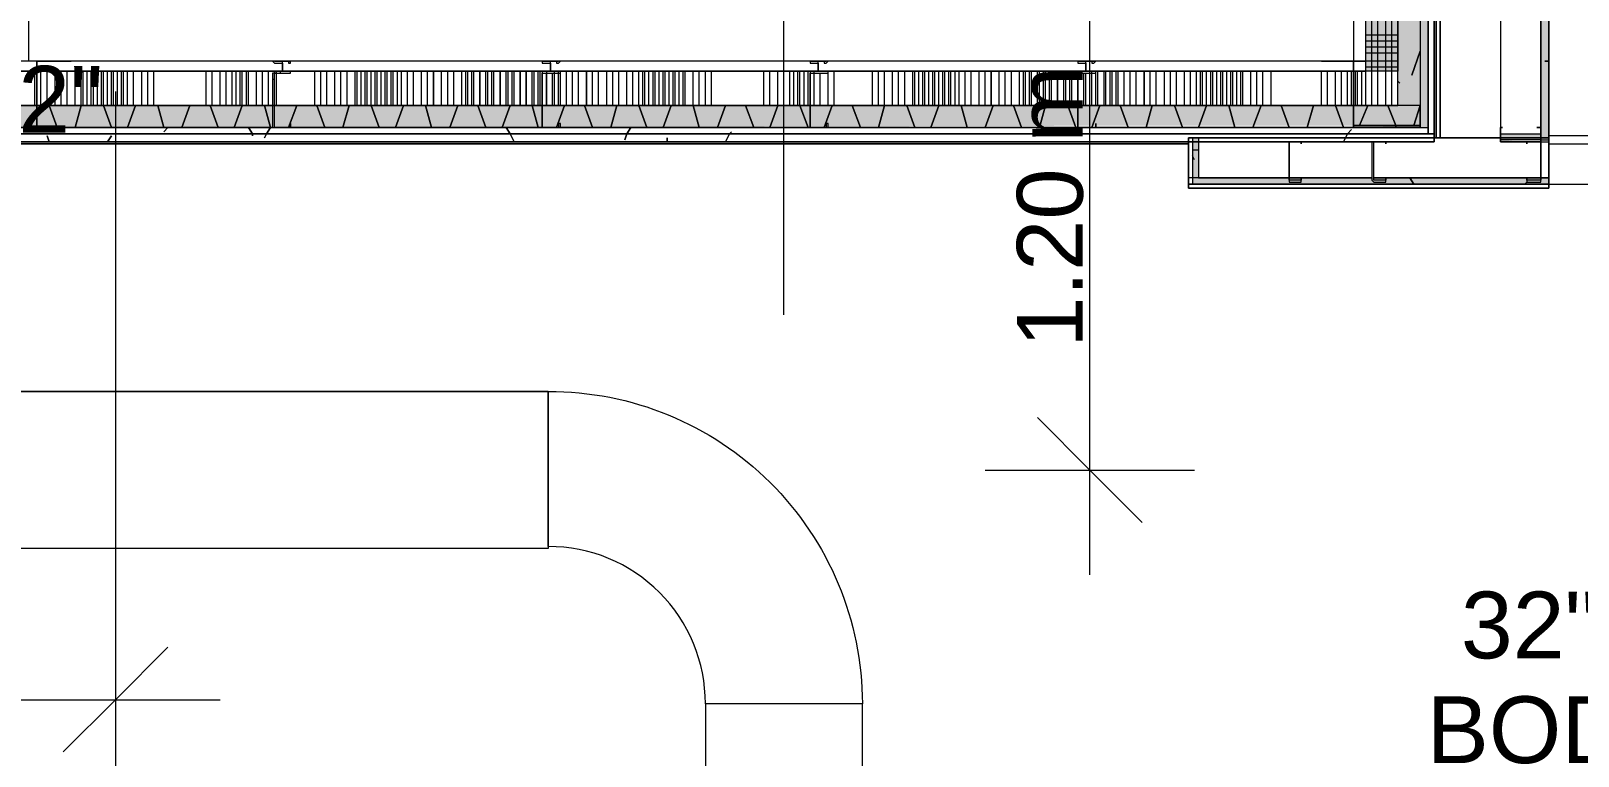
# Model space of a CAD drawing. Header units: metres. Extents: x -2 to 237, y -8 to 52.
# Drawn here: x 32.766 to 36.29, y 21.97 to 23.621 of the extents above; entities that cross this region are included whole.
import ezdxf

# ---------------------------------------------------------------- set-up
doc = ezdxf.new("R2010")
doc.units = ezdxf.units.M
doc.layers.add('HVAC - Ductos', color=5, linetype='Continuous', lineweight=0)
doc.layers.add('PDF2_Text', color=7, linetype='Continuous', lineweight=0)
doc.layers.add('PDF2_Geometry', color=7, linetype='Continuous', lineweight=0, true_color=0xaaaaaa)
doc.layers.add('PDF2_Solid Fills', color=7, linetype='Continuous', lineweight=0, true_color=0xffffff)
doc.styles.add('PDF Helvetica', font='')
doc.styles.get('PDF Helvetica').set_extended_font_data('Helvetica')

msp = doc.modelspace()

# ---------------------------------------------------------------- hatches: boundary and pattern name
at = {"layer": 'PDF2_Solid Fills', "lineweight": 0, "transparency": 33554559}
for points in [[(35.9302, 27.9503), (35.9348, 27.9503), (35.9302, 27.9457), (35.9302, 27.2715), (35.9348, 27.2715), (35.9302, 27.267), (35.9302, 26.6616), (35.9348, 26.6616), (35.9302, 26.657), (35.9302, 25.7397), (35.9348, 25.7397), (35.9302, 25.7352), (35.9302, 25.1298), (35.9348, 25.1298), (35.9302, 25.1252), (35.9302, 23.4008), (35.9486, 23.4008), (35.9486, 33.5547), (35.9302, 33.5547), (35.9302, 32.9081), (35.9348, 32.9081), (35.9302, 32.9035), (35.9302, 32.2935), (35.9348, 32.2935), (35.9302, 32.2889), (35.9302, 31.3625), (35.9348, 31.3625), (35.9302, 31.3579), (35.9302, 30.0738), (35.9348, 30.0738), (35.9302, 30.0692), (35.9302, 29.4638), (35.9348, 29.4638), (35.9302, 29.4592), (35.9302, 28.5603), (35.9348, 28.5603), (35.9302, 28.5557)], [(35.9302, 27.9503), (35.9348, 27.9503), (35.9302, 27.9457), (35.9302, 27.2715), (35.9348, 27.2715), (35.9302, 27.267), (35.9302, 26.6616), (35.9348, 26.6616), (35.9302, 26.657), (35.9302, 25.7397), (35.9348, 25.7397), (35.9302, 25.7352), (35.9302, 25.1298), (35.9348, 25.1298), (35.9302, 25.1252), (35.9302, 23.4008), (35.9486, 23.4008), (35.9486, 33.5547), (35.9302, 33.5547), (35.9302, 32.9081), (35.9348, 32.9081), (35.9302, 32.9035), (35.9302, 32.2935), (35.9348, 32.2935), (35.9302, 32.2889), (35.9302, 31.3625), (35.9348, 31.3625), (35.9302, 31.3579), (35.9302, 30.0738), (35.9348, 30.0738), (35.9302, 30.0692), (35.9302, 29.4638), (35.9348, 29.4638), (35.9302, 29.4592), (35.9302, 28.5603), (35.9348, 28.5603), (35.9302, 28.5557)], [(35.8798, 31.9909), (35.8798, 33.4859), (35.8065, 33.4859), (35.8065, 23.5292), (35.8798, 23.5292), (35.8798, 25.0197), (35.8523, 25.0243), (35.8798, 25.0243), (35.8798, 25.0701), (35.8523, 25.0747), (35.8798, 25.0747), (35.8798, 26.3681), (35.8523, 26.3727), (35.8798, 26.3727), (35.8798, 26.4139), (35.8523, 26.4185), (35.8798, 26.4185), (35.8798, 27.8449), (35.8523, 27.8495), (35.8798, 27.8495), (35.8798, 27.8953), (35.8523, 27.8999), (35.8798, 27.8999), (35.8798, 29.2345), (35.8523, 29.2391), (35.8798, 29.2391), (35.8798, 30.6929), (35.8523, 30.6975), (35.8798, 30.6975), (35.8798, 31.9863), (35.8523, 31.9909)], [(35.8798, 31.9909), (35.8798, 33.4859), (35.8065, 33.4859), (35.8065, 23.5292), (35.8798, 23.5292), (35.8798, 25.0197), (35.8523, 25.0243), (35.8798, 25.0243), (35.8798, 25.0701), (35.8523, 25.0747), (35.8798, 25.0747), (35.8798, 26.3681), (35.8523, 26.3727), (35.8798, 26.3727), (35.8798, 26.4139), (35.8523, 26.4185), (35.8798, 26.4185), (35.8798, 27.8449), (35.8523, 27.8495), (35.8798, 27.8495), (35.8798, 27.8953), (35.8523, 27.8999), (35.8798, 27.8999), (35.8798, 29.2345), (35.8523, 29.2391), (35.8798, 29.2391), (35.8798, 30.6929), (35.8523, 30.6975), (35.8798, 30.6975), (35.8798, 31.9863), (35.8523, 31.9909)], [(35.4258, 23.2861), (35.4258, 23.3778), (35.412, 23.3778), (35.412, 23.2723), (36.2238, 23.2723), (36.2238, 23.2861)]]:
    msp.add_hatch(color=256, dxfattribs=at).paths.add_polyline_path(points)
h = msp.add_hatch(color=256, dxfattribs=at)
h.paths.add_polyline_path([(35.8798, 29.2391), (35.889, 29.2391), (35.8798, 29.2345), (35.8798, 29.1887), (35.9302, 29.1887), (35.9302, 33.5364), (35.8798, 33.5364), (35.8798, 31.9909), (35.889, 31.9909), (35.8798, 31.9863), (35.8798, 30.6975), (35.889, 30.6975), (35.8798, 30.6929)])
h.paths.add_polyline_path([(35.889, 26.3727), (35.8798, 26.3681), (35.8798, 25.0747), (35.889, 25.0747), (35.8798, 25.0701), (35.8798, 25.0243), (35.889, 25.0243), (35.8798, 25.0197), (35.8798, 23.4512), (35.9302, 23.4512), (35.9302, 29.1841), (35.8798, 29.1841), (35.8798, 27.8999), (35.889, 27.8999), (35.8798, 27.8953), (35.8798, 27.8495), (35.889, 27.8495), (35.8798, 27.8449), (35.8798, 26.4185), (35.889, 26.4185), (35.8798, 26.4139), (35.8798, 26.3727)])
h = msp.add_hatch(color=256, dxfattribs=at)
h.paths.add_polyline_path([(35.8798, 29.2391), (35.889, 29.2391), (35.8798, 29.2345), (35.8798, 29.1887), (35.9302, 29.1887), (35.9302, 33.5364), (35.8798, 33.5364), (35.8798, 31.9909), (35.889, 31.9909), (35.8798, 31.9863), (35.8798, 30.6975), (35.889, 30.6975), (35.8798, 30.6929)])
h.paths.add_polyline_path([(35.889, 26.3727), (35.8798, 26.3681), (35.8798, 25.0747), (35.889, 25.0747), (35.8798, 25.0701), (35.8798, 25.0243), (35.889, 25.0243), (35.8798, 25.0197), (35.8798, 23.4512), (35.9302, 23.4512), (35.9302, 29.1841), (35.8798, 29.1841), (35.8798, 27.8999), (35.889, 27.8999), (35.8798, 27.8953), (35.8798, 27.8495), (35.889, 27.8495), (35.8798, 27.8449), (35.8798, 26.4185), (35.889, 26.4185), (35.8798, 26.4139), (35.8798, 26.3727)])
h = msp.add_hatch(color=256, dxfattribs=at)
h.paths.add_polyline_path([(36.2054, 23.7677), (36.2238, 23.7677), (36.2238, 24.8546), (36.1137, 24.8546), (36.1137, 24.8409), (36.2054, 24.8409)])
h.paths.add_polyline_path([(36.155, 23.3732), (36.2238, 23.3732), (36.2238, 23.7631), (36.2054, 23.7631), (36.2054, 23.387), (36.1137, 23.387), (36.1137, 23.3686)])
h = msp.add_hatch(color=256, dxfattribs=at)
h.paths.add_polyline_path([(36.2054, 23.7677), (36.2237, 23.7677), (36.2237, 24.8592), (36.2054, 24.8592)])
h.paths.add_polyline_path([(36.2054, 23.3778), (36.2237, 23.3778), (36.2237, 23.7631), (36.2054, 23.7631)])
h = msp.add_hatch(color=256, dxfattribs=at)
h.paths.add_polyline_path([(33.3161, 23.4008), (33.3161, 23.4512), (31.4036, 23.4512), (31.4036, 23.4008)])
h.paths.add_polyline_path([(35.9302, 23.4008), (35.9302, 23.4512), (33.3207, 23.4512), (33.3207, 23.4008), (35.3203, 23.4054), (35.7789, 23.4054)])
h = msp.add_hatch(color=256, dxfattribs=at)
h.paths.add_polyline_path([(33.3161, 23.4008), (33.3161, 23.4512), (31.4036, 23.4512), (31.4036, 23.4008)])
h.paths.add_polyline_path([(35.9302, 23.4008), (35.9302, 23.4512), (33.3207, 23.4512), (33.3207, 23.4008), (35.1506, 23.4054), (35.7789, 23.4054)])

# ---------------------------------------------------------------- linework, layer by layer
at = {"layer": 'HVAC - Ductos', "lineweight": 0}
for points in [[(34.481, 22.9743), (34.481, 26.2534), (34.481, 26.4873)], [(35.1781, 22.3826), (35.1781, 24.0566)], [(35.0589, 22.7404), (35.1781, 22.6211), (35.2974, 22.5019)], [(34.9397, 22.6211), (35.1781, 22.6211), (35.4166, 22.6211)], [(32.9583, 22.3367), (32.9583, 22.0982), (32.9583, 21.8598)], [(33.0776, 22.2175), (32.9583, 22.0982), (32.8392, 21.9791)], [(30.0828, 22.0982), (33.1968, 22.0982)]]:
    msp.add_lwpolyline(points, dxfattribs=at)
msp.add_lwpolyline([(33.9444, 22.8, -0.414648), (34.6599, 22.0891), (34.3021, 22.0891), (34.3021, 16.8608), (34.6599, 16.8608), (34.6599, 22.0891), (34.3021, 22.0891, 0.416087), (33.9444, 22.4468), (33.9444, 22.8), (30.9312, 22.8), (30.9312, 22.4468, -0.4194), (30.2204, 23.1577)], format="xyb", dxfattribs=at)
msp.add_lwpolyline([(30.9312, 22.4422), (30.9312, 22.8), (33.9444, 22.8), (33.9444, 22.4422)], close=True, dxfattribs=at)
at = {"layer": 'PDF2_Geometry', "lineweight": 0}
for points in [[(31.4036, 23.387), (35.9486, 23.387), (35.9486, 23.4008), (35.9486, 23.5521), (35.9486, 33.5547), (35.9302, 33.5547), (35.7789, 33.5547), (32.7612, 33.5547), (32.7612, 33.5364), (32.7612, 33.4859), (32.7749, 33.4859)], [(35.6322, 33.5685), (32.7612, 33.5685), (32.7612, 33.5547), (35.9486, 33.5547), (35.9486, 33.5685), (32.7612, 33.5685), (35.9624, 33.5685), (35.8523, 33.5685), (36.0816, 33.5685), (35.8523, 33.5685), (35.9486, 33.5685), (35.9624, 33.5685), (35.9624, 23.5521)], [(35.8523, 23.3686), (35.9624, 23.3686), (35.9624, 23.5521), (35.9624, 33.5685), (35.8523, 33.5685)], [(35.9624, 33.5685), (35.9624, 23.3686), (35.9624, 33.5685)], [(35.9302, 33.5364), (35.9302, 23.5521), (35.9302, 23.4512), (35.9302, 23.4008), (35.7789, 23.4008), (35.1506, 23.4008), (34.5407, 23.4008), (33.9307, 23.4008), (33.3207, 23.4008), (33.9307, 23.4008), (34.5407, 23.4008), (35.1506, 23.4008), (35.7789, 23.4008), (35.9486, 23.4008), (35.9486, 23.387), (31.4036, 23.387), (31.4036, 23.4008), (32.165, 23.4008), (32.7795, 23.4008), (33.3161, 23.4008), (32.7795, 23.4008), (32.165, 23.4008), (31.4036, 23.4008)], [(35.9302, 33.5364), (35.9302, 23.4512), (35.8798, 23.4512), (35.8798, 23.8685), (35.8798, 24.4785), (35.8798, 25.0197)], [(35.7789, 33.3896), (35.7789, 32.9173), (33.3253, 32.9173), (33.3253, 32.8989), (33.3253, 32.7292), (33.3253, 24.1162), (33.3253, 23.9465), (33.3253, 23.9328), (35.7789, 23.9328), (35.7789, 23.5521)], [(32.5594, 33.3209), (32.5594, 25.1161), (30.6652, 25.1161), (30.6652, 24.8684), (31.4036, 24.8684), (31.4036, 23.5521), (31.4036, 23.3686), (35.6322, 23.3686)], [(32.7795, 23.5521), (32.7612, 23.5521), (32.7612, 24.8684), (32.7612, 24.9142), (32.7612, 25.1161), (32.7612, 33.3209)], [(32.7383, 24.8821), (32.7383, 24.8684), (32.7383, 23.5521), (32.7383, 23.5292), (32.7795, 23.5292), (35.7789, 23.5292), (35.8065, 23.5292), (35.8065, 23.5521), (35.8065, 23.9649), (35.7789, 23.9649), (35.7789, 23.9465), (35.7789, 23.9328), (35.7789, 23.9465), (33.339, 23.9465), (33.339, 23.9649), (33.339, 24.1162), (33.339, 32.7292), (33.339, 32.8852), (33.339, 32.8989), (35.7789, 32.8989), (35.7789, 32.9173)], [(35.7789, 32.7292), (35.7789, 24.1162), (35.7789, 23.5521), (35.8065, 23.5521), (35.8065, 25.0747), (35.8065, 26.3681), (35.8065, 27.8999), (35.8065, 29.1841), (35.8065, 30.6975), (35.8065, 31.9863), (35.8065, 32.7568), (35.7789, 32.7568), (35.7789, 32.7338), (35.7789, 32.7568), (33.4858, 32.7568), (33.4858, 32.7292), (35.7055, 32.7292)], [(33.3161, 23.4008), (32.7795, 23.4008), (32.165, 23.4008), (31.4036, 23.4008), (31.4036, 23.4512), (32.7795, 23.4512), (35.7789, 23.4512), (35.8798, 23.4512), (35.8798, 23.5292), (35.8798, 23.5521), (35.8798, 23.8685), (35.8798, 24.4785), (35.8798, 25.0197), (35.8798, 24.4785), (35.8798, 23.8685), (35.8798, 23.5292), (35.8065, 23.5292), (35.8065, 25.0747), (35.8065, 26.3681), (35.8065, 27.8999)], [(36.1137, 23.3686), (36.2054, 23.3686), (36.2238, 23.3686), (36.2238, 23.7631), (36.2238, 23.8548), (36.2238, 24.8592), (36.1137, 24.8592), (36.1137, 24.8546), (36.1137, 24.8409)], [(36.2054, 23.3732), (36.2238, 23.3732), (36.2238, 23.7631), (36.2238, 23.8548), (36.2238, 24.8546), (36.2054, 24.8546), (36.2054, 24.8592), (36.1137, 24.8592)], [(36.2054, 23.7631), (36.2054, 23.3778), (36.2238, 23.3778), (36.2238, 23.7631), (36.2238, 23.8548), (36.2238, 24.8592), (36.2054, 24.8592), (36.2054, 23.8548), (36.2054, 23.7677)], [(35.6322, 23.3686), (31.4036, 23.3686), (35.9624, 23.3686), (35.9624, 23.387), (35.9624, 23.5521), (35.9624, 23.387), (35.9624, 23.3778), (35.9624, 24.662), (36.1137, 24.662), (35.9624, 24.662), (35.9624, 23.3778), (35.9624, 23.387)], [(36.1137, 23.387), (36.2054, 23.387), (36.2054, 23.7631), (36.2054, 23.3778), (36.1137, 23.3778)], [(36.1137, 23.7493), (36.1137, 23.4008)], [(36.1137, 23.7493), (36.1137, 23.4008)], [(32.7795, 23.5521), (32.7383, 23.5521), (32.7383, 23.5292), (32.7795, 23.5292), (35.7789, 23.5292), (35.8065, 23.5292), (35.8065, 23.5521), (35.7789, 23.5521)], [(35.7055, 23.5521), (32.8575, 23.5521)], [(35.7055, 23.5521), (32.8575, 23.5521)], [(33.3574, 23.5475), (33.3574, 23.5521)], [(33.3161, 23.5109), (33.3207, 23.5109)], [(33.3344, 23.5246), (33.3344, 23.5292)], [(33.339, 23.5292), (33.339, 23.5338)], [(33.9582, 23.5246), (33.9582, 23.5292)], [(32.9583, 23.4833), (32.9583, 22.2129)], [(33.3207, 23.4008), (33.9307, 23.4008), (34.5407, 23.4008), (35.1506, 23.4008), (35.7789, 23.4008), (35.9302, 23.4008), (35.9302, 23.4512), (35.7789, 23.4512), (32.7795, 23.4512), (31.4036, 23.4512)], [(35.8477, 23.4054), (35.8523, 23.4054)], [(35.8523, 23.3686), (35.9624, 23.3686), (31.4036, 23.3686), (30.2754, 23.3686), (30.2754, 23.3641), (31.4953, 23.3641), (31.4953, 23.3686)], [(35.4258, 23.3778), (35.4258, 23.2861), (35.6322, 23.2861), (35.8202, 23.2861), (35.6322, 23.2861), (35.4028, 23.2861), (35.4028, 23.3778), (36.1137, 23.3778), (36.2054, 23.3778), (36.2238, 23.3778), (36.2238, 23.2861), (36.2054, 23.2861), (35.8248, 23.2861), (36.2054, 23.2861), (36.2238, 23.2861)], [(35.412, 23.3778), (35.412, 23.2861), (35.412, 23.2723), (36.2238, 23.2723)], [(35.6597, 23.3686), (35.8248, 23.3686)], [(35.6597, 23.3686), (35.8248, 23.3686)], [(36.1137, 23.3686), (36.2054, 23.3686), (36.2054, 23.3732), (36.1137, 23.3732)], [(36.2238, 23.3641), (38.9022, 23.3641)], [(35.8202, 23.2861), (35.6322, 23.2861), (35.4028, 23.2861), (35.4028, 23.2723), (36.2238, 23.2723), (36.2238, 23.2861), (36.2054, 23.2861), (35.8248, 23.2861)]]:
    msp.add_lwpolyline(points, dxfattribs=at)
for points in [[(35.9486, 23.4008), (35.9486, 33.5547), (35.9302, 33.5547), (35.9302, 33.5364), (35.9302, 23.4008)], [(35.9486, 33.5685), (35.9486, 23.387), (35.9624, 23.387), (35.9624, 33.5685)], [(36.2238, 24.8592), (36.2238, 23.8548), (36.2238, 23.7631), (36.2238, 23.3778), (36.2238, 23.3686), (36.2238, 23.7631), (36.2238, 23.8548)], [(35.9624, 23.3778), (35.9624, 24.662)], [(35.967, 24.662), (35.967, 23.3778)], [(35.967, 24.662), (35.967, 23.3778)], [(35.9762, 24.662), (35.9762, 23.3778)], [(35.9762, 24.662), (35.9762, 23.3778)], [(36.2238, 23.5934), (36.2238, 23.598)], [(32.7795, 23.4008), (32.807, 23.4008), (32.7795, 23.4008), (32.7795, 23.5521), (32.8575, 23.5521), (32.7795, 23.5521)], [(33.3574, 23.5292), (33.339, 23.5292), (33.339, 23.5475), (33.339, 23.5521), (33.3207, 23.5521), (33.3574, 23.5521), (33.3528, 23.5521), (33.3528, 23.5475), (33.3574, 23.5475), (33.3574, 23.5521), (33.3207, 23.5521), (33.3161, 23.5521), (33.3207, 23.5475), (33.339, 23.5475), (33.339, 23.5292), (33.3207, 23.5292), (33.3207, 23.5246), (33.3161, 23.5246), (33.3161, 23.4008), (33.3207, 23.4008), (33.3574, 23.4008), (33.3574, 23.41), (33.3574, 23.4008), (33.3207, 23.4008), (33.3207, 23.5246), (33.3574, 23.5246)], [(33.9719, 23.5292), (33.949, 23.5292), (33.949, 23.5475), (33.949, 23.5521), (33.9307, 23.5521), (33.9673, 23.5521), (33.9627, 23.5521), (33.9627, 23.5475), (33.9673, 23.5475), (33.9719, 23.5521), (33.9673, 23.5521), (33.9307, 23.5521), (33.9307, 23.5475), (33.949, 23.5475), (33.949, 23.5292), (33.9307, 23.5292), (33.9307, 23.5246), (33.9307, 23.4008), (33.9673, 23.4008), (33.9719, 23.4008), (33.9719, 23.41), (33.9673, 23.41), (33.9673, 23.4008), (33.9307, 23.4008), (33.9307, 23.5246), (33.9719, 23.5246)], [(34.5819, 23.5292), (34.559, 23.5292), (34.559, 23.5475), (34.559, 23.5521), (34.5407, 23.5521), (34.5773, 23.5521), (34.5727, 23.5521), (34.5727, 23.5475), (34.5773, 23.5475), (34.5819, 23.5521), (34.5773, 23.5521), (34.5407, 23.5521), (34.5407, 23.5475), (34.559, 23.5475), (34.559, 23.5292), (34.5407, 23.5292), (34.5407, 23.5246), (34.5407, 23.4008), (34.5773, 23.4008), (34.5819, 23.4008), (34.5819, 23.41), (34.5773, 23.41), (34.5773, 23.4008), (34.5407, 23.4008), (34.5407, 23.5246), (34.5819, 23.5246)], [(35.1919, 23.5292), (35.1689, 23.5292), (35.1689, 23.5475), (35.1689, 23.5521), (35.1506, 23.5521), (35.1873, 23.5521), (35.1919, 23.5521), (35.1873, 23.5521), (35.1827, 23.5521), (35.1827, 23.5475), (35.1873, 23.5475), (35.1919, 23.5521), (35.1873, 23.5521), (35.1506, 23.5521), (35.1506, 23.5475), (35.1689, 23.5475), (35.1689, 23.5292), (35.1506, 23.5292), (35.1506, 23.5246), (35.1506, 23.4008), (35.1873, 23.4008), (35.1919, 23.4008), (35.1919, 23.41), (35.1919, 23.4008), (35.1873, 23.4008), (35.1506, 23.4008), (35.1506, 23.5246), (35.1919, 23.5246)], [(35.7789, 23.5521), (35.7055, 23.5521), (35.7789, 23.5521), (35.7789, 23.4008)], [(31.4036, 23.5292), (31.4036, 23.4512), (32.7795, 23.4512), (35.7789, 23.4512), (35.8798, 23.4512), (35.8798, 23.5292), (35.7789, 23.5292), (32.7795, 23.5292)], [(35.9302, 23.4054), (35.9302, 23.4283), (35.9302, 23.4054), (35.7789, 23.4054), (35.7789, 23.4787), (35.7789, 23.4054)], [(31.4036, 23.387), (31.4036, 23.3686), (35.9624, 23.3686), (35.9624, 23.387)], [(35.4028, 23.3641), (31.4036, 23.3641), (31.4036, 23.3686), (35.4028, 23.3686), (31.4036, 23.3686), (31.4036, 23.3641)], [(36.2238, 23.3778), (36.2054, 23.3778), (36.1137, 23.3778), (35.4258, 23.3778), (35.412, 23.3778), (35.4028, 23.3778), (35.4028, 23.2723), (35.4028, 23.2632), (36.2238, 23.2632)], [(35.4028, 23.2769), (35.4028, 23.2632), (36.2238, 23.2632), (36.2238, 23.2723), (36.2238, 23.2632), (35.4028, 23.2632), (35.4028, 23.3686)], [(35.6597, 23.3686), (35.6322, 23.3686), (35.6322, 23.2815), (35.6322, 23.2769), (35.6597, 23.2769), (35.6597, 23.2861), (35.6597, 23.2815), (35.6322, 23.2815), (35.6322, 23.3686), (35.6597, 23.3686), (35.6597, 23.3641)], [(35.756, 23.4008), (35.7789, 23.4008)], [(35.8523, 23.3686), (35.8248, 23.3686), (35.8202, 23.3686), (35.8202, 23.2815), (35.8248, 23.2769), (35.8523, 23.2769), (35.8523, 23.2861), (35.8523, 23.2815), (35.8248, 23.2815), (35.8248, 23.3686), (35.8523, 23.3686), (35.8523, 23.3641)], [(36.1137, 23.4008), (36.1137, 23.3686), (36.1183, 23.3686), (36.2054, 23.3686), (36.2054, 23.4008), (36.1963, 23.4008), (36.2054, 23.4008), (36.2054, 23.3686), (36.1183, 23.3686), (36.1137, 23.3686), (36.1137, 23.4008), (36.1183, 23.4008)], [(36.1733, 23.2769), (36.2054, 23.2769), (36.2054, 23.2815), (36.2054, 23.3686), (36.1733, 23.3686), (36.1733, 23.3641), (36.1733, 23.3686), (36.2054, 23.3686), (36.2054, 23.2815), (36.1733, 23.2815), (36.1733, 23.2861)], [(38.9022, 23.3824), (36.2238, 23.3824), (36.2238, 23.2723), (38.9022, 23.2723)], [(35.4028, 23.2632), (36.2238, 23.2632), (36.2238, 23.2723), (35.4028, 23.2723)]]:
    msp.add_lwpolyline(points, close=True, dxfattribs=at)
at = {"layer": 'PDF2_Geometry', "color": 254, "lineweight": 0, "true_color": 0xeaeaea}
for points in [[(35.8202, 23.4512), (35.8202, 23.5292), (35.8202, 23.8685), (35.8202, 24.4785), (35.8202, 25.0747), (35.8202, 25.1665), (35.8202, 25.7764), (35.8202, 26.3681), (35.8202, 26.6983), (35.8202, 27.3083), (35.8202, 27.8999), (35.8202, 27.9824)], [(35.8339, 23.4512), (35.8339, 23.5292), (35.8339, 23.8685), (35.8339, 24.4785), (35.8339, 25.0747), (35.8339, 25.1665), (35.8339, 25.7764), (35.8339, 26.3681), (35.8339, 26.6983), (35.8339, 27.3083), (35.8339, 27.8999), (35.8339, 27.9824)], [(35.8523, 23.4512), (35.8523, 23.5292), (35.8523, 23.8685), (35.8523, 24.4785), (35.8523, 25.1665), (35.8523, 25.7764), (35.8523, 26.6983), (35.8523, 27.3083), (35.8523, 27.9824)], [(35.8661, 23.4512), (35.8661, 23.5292), (35.8661, 25.0197)], [(35.8798, 23.6117), (35.8065, 23.6117)], [(35.8798, 23.598), (35.8065, 23.598)], [(35.8798, 23.5842), (35.8065, 23.5842)], [(35.8798, 23.5705), (35.8065, 23.5705)], [(35.8798, 23.5521), (35.8065, 23.5521)], [(32.7749, 23.4512), (32.7749, 23.5292)], [(32.7886, 23.4512), (32.7886, 23.5292)], [(32.8024, 23.4512), (32.8024, 23.5292)], [(32.8208, 23.4512), (32.8208, 23.5292)], [(32.8346, 23.4512), (32.8346, 23.5292)], [(32.8483, 23.4512), (32.8483, 23.5292)], [(32.8666, 23.4512), (32.8666, 23.5292)], [(32.8804, 23.4512), (32.8804, 23.5292)], [(32.885, 23.4512), (32.885, 23.5292)], [(32.8942, 23.4512), (32.8942, 23.5292)], [(32.9033, 23.4512), (32.9033, 23.5292)], [(32.9079, 23.4512), (32.9079, 23.5292)], [(32.9171, 23.4512), (32.9171, 23.5292)], [(32.9263, 23.4512), (32.9263, 23.5292)], [(32.9309, 23.4512), (32.9309, 23.5292)], [(32.94, 23.4512), (32.94, 23.5292)], [(32.9492, 23.4512), (32.9492, 23.5292)], [(32.9537, 23.4512), (32.9537, 23.5292)], [(32.9629, 23.4512), (32.9629, 23.5292)], [(32.9721, 23.4512), (32.9721, 23.5292)], [(32.9767, 23.4512), (32.9767, 23.5292)], [(32.9859, 23.4512), (32.9859, 23.5292)], [(32.9997, 23.4512), (32.9997, 23.5292)], [(33.018, 23.4512), (33.018, 23.5292)], [(33.0317, 23.4512), (33.0317, 23.5292)], [(33.0455, 23.4512), (33.0455, 23.5292)], [(33.1648, 23.4512), (33.1648, 23.5292)], [(33.1785, 23.4512), (33.1785, 23.5292)], [(33.1968, 23.4512), (33.1968, 23.5292)], [(33.2106, 23.4512), (33.2106, 23.5292)], [(33.2244, 23.4512), (33.2244, 23.5292)], [(33.2335, 23.4512), (33.2335, 23.5292)], [(33.2427, 23.4512), (33.2427, 23.5292)], [(33.2473, 23.4512), (33.2473, 23.5292)], [(33.2565, 23.4512), (33.2565, 23.5292)], [(33.2611, 23.4512), (33.2611, 23.5292)], [(33.2794, 23.4512), (33.2794, 23.5292)], [(33.2932, 23.4512), (33.2932, 23.5292)], [(33.3069, 23.4512), (33.3069, 23.5292)], [(33.3253, 23.4512), (33.3253, 23.5292)], [(33.4124, 23.4512), (33.4124, 23.5292)], [(33.4262, 23.4512), (33.4262, 23.5292)], [(33.4399, 23.4512), (33.4399, 23.5292)], [(33.4582, 23.4512), (33.4582, 23.5292)], [(33.472, 23.4512), (33.472, 23.5292)], [(33.4858, 23.4512), (33.4858, 23.5292)], [(33.5041, 23.4512), (33.5041, 23.5292)], [(33.5087, 23.4512), (33.5087, 23.5292)], [(33.5179, 23.4512), (33.5179, 23.5292)], [(33.5271, 23.4512), (33.5271, 23.5292)], [(33.5317, 23.4512), (33.5317, 23.5292)], [(33.5408, 23.4512), (33.5408, 23.5292)], [(33.55, 23.4512), (33.55, 23.5292)], [(33.5546, 23.4512), (33.5546, 23.5292)], [(33.5638, 23.4512), (33.5638, 23.5292)], [(33.5729, 23.4512), (33.5729, 23.5292)], [(33.5775, 23.4512), (33.5775, 23.5292)], [(33.5867, 23.4512), (33.5867, 23.5292)], [(33.5913, 23.4512), (33.5913, 23.5292)], [(33.6005, 23.4512), (33.6005, 23.5292)], [(33.6096, 23.4512), (33.6096, 23.5292)], [(33.6234, 23.4512), (33.6234, 23.5292)], [(33.6371, 23.4512), (33.6371, 23.5292)], [(33.6555, 23.4512), (33.6555, 23.5292)], [(33.6693, 23.4512), (33.6693, 23.5292)], [(33.7013, 23.4512), (33.7013, 23.5292)], [(33.7151, 23.4512), (33.7151, 23.5292)], [(33.7288, 23.4512), (33.7288, 23.5292)], [(33.7472, 23.4512), (33.7472, 23.5292)], [(33.7564, 23.4512), (33.7564, 23.5292)], [(33.761, 23.4512), (33.761, 23.5292)], [(33.7702, 23.4512), (33.7702, 23.5292)], [(33.7748, 23.4512), (33.7748, 23.5292)], [(33.8022, 23.4512), (33.8022, 23.5292)], [(33.8068, 23.4512), (33.8068, 23.5292)], [(33.816, 23.4512), (33.816, 23.5292)], [(33.8206, 23.4512), (33.8206, 23.5292)], [(33.8481, 23.4512), (33.8481, 23.5292)], [(33.8527, 23.4512), (33.8527, 23.5292)], [(33.8619, 23.4512), (33.8619, 23.5292)], [(33.8665, 23.4512), (33.8665, 23.5292)], [(33.9077, 23.4512), (33.9077, 23.5292)], [(33.9123, 23.4512), (33.9123, 23.5292)], [(33.9215, 23.4512), (33.9215, 23.5292)], [(33.9261, 23.4512), (33.9261, 23.5292)], [(33.9399, 23.5292), (33.9399, 23.4512), (33.9399, 23.5246)], [(33.9536, 23.4512), (33.9536, 23.5246)], [(33.9582, 23.4512), (33.9582, 23.5246)], [(33.9673, 23.4512), (33.9673, 23.5292)], [(33.9719, 23.4512), (33.9719, 23.5292)], [(33.9857, 23.4512), (33.9857, 23.5292)], [(33.9995, 23.4512), (33.9995, 23.5292)], [(34.0132, 23.4512), (34.0132, 23.5292)], [(34.0453, 23.4512), (34.0453, 23.5292)], [(34.059, 23.4512), (34.059, 23.5292)], [(34.0774, 23.4512), (34.0774, 23.5292)], [(34.0912, 23.4512), (34.0912, 23.5292)], [(34.105, 23.4512), (34.105, 23.5292)], [(34.1233, 23.4512), (34.1233, 23.5292)], [(34.137, 23.4512), (34.137, 23.5292)], [(34.1508, 23.4512), (34.1508, 23.5292)], [(34.1599, 23.4512), (34.1599, 23.5292)], [(34.1645, 23.4512), (34.1645, 23.5292)], [(34.1737, 23.4512), (34.1737, 23.5292)], [(34.1829, 23.4512), (34.1829, 23.5292)], [(34.1875, 23.4512), (34.1875, 23.5292)], [(34.1967, 23.4512), (34.1967, 23.5292)], [(34.2058, 23.4512), (34.2058, 23.5292)], [(34.2104, 23.4512), (34.2104, 23.5292)], [(34.2196, 23.4512), (34.2196, 23.5292)], [(34.2287, 23.4512), (34.2287, 23.5292)], [(34.2333, 23.4512), (34.2333, 23.5292)], [(34.2425, 23.4512), (34.2425, 23.5292)], [(34.2517, 23.4512), (34.2517, 23.5292)], [(34.2563, 23.4512), (34.2563, 23.5292)], [(34.2747, 23.4512), (34.2747, 23.5292)], [(34.2884, 23.4512), (34.2884, 23.5292)], [(34.3021, 23.4512), (34.3021, 23.5292)], [(34.3159, 23.4512), (34.3159, 23.5292)], [(34.4351, 23.4512), (34.4351, 23.5292)], [(34.4489, 23.4512), (34.4489, 23.5292)], [(34.4672, 23.4512), (34.4672, 23.5292)], [(34.481, 23.4512), (34.481, 23.5292)], [(34.4948, 23.4512), (34.4948, 23.5292)], [(34.5039, 23.4512), (34.5039, 23.5292)], [(34.5131, 23.4512), (34.5131, 23.5292)], [(34.5177, 23.4512), (34.5177, 23.5292)], [(34.5269, 23.4512), (34.5269, 23.5292)], [(34.5361, 23.4512), (34.5361, 23.5292)], [(34.5498, 23.4512), (34.5498, 23.5292)], [(34.5635, 23.4512), (34.5635, 23.5246)], [(34.5819, 23.4512), (34.5819, 23.5292)], [(34.5957, 23.4512), (34.5957, 23.5292)], [(34.6828, 23.4512), (34.6828, 23.5292)], [(34.6966, 23.4512), (34.6966, 23.5292)], [(34.7103, 23.4512), (34.7103, 23.5292)], [(34.7286, 23.4512), (34.7286, 23.5292)], [(34.7424, 23.4512), (34.7424, 23.5292)], [(34.7562, 23.4512), (34.7562, 23.5292)], [(34.7746, 23.4512), (34.7746, 23.5292)], [(34.7791, 23.4512), (34.7791, 23.5292)], [(34.7883, 23.4512), (34.7883, 23.5292)], [(34.7975, 23.4512), (34.7975, 23.5292)], [(34.8021, 23.4512), (34.8021, 23.5292)], [(34.8112, 23.4512), (34.8112, 23.5292)], [(34.8204, 23.4512), (34.8204, 23.5292)], [(34.825, 23.4512), (34.825, 23.5292)], [(34.8341, 23.4512), (34.8341, 23.5292)], [(34.8433, 23.4512), (34.8433, 23.5292)], [(34.8479, 23.4512), (34.8479, 23.5292)], [(34.8571, 23.4512), (34.8571, 23.5292)], [(34.8617, 23.4512), (34.8617, 23.5292)], [(34.8709, 23.4512), (34.8709, 23.5292)], [(34.88, 23.4512), (34.88, 23.5292)], [(34.8938, 23.4512), (34.8938, 23.5292)], [(34.9075, 23.4512), (34.9075, 23.5292)], [(34.9259, 23.4512), (34.9259, 23.5292)], [(34.9397, 23.4512), (34.9397, 23.5292)], [(34.9717, 23.4512), (34.9717, 23.5292)], [(34.9855, 23.4512), (34.9855, 23.5292)], [(34.9992, 23.4512), (34.9992, 23.5292)], [(35.0176, 23.4512), (35.0176, 23.5292)], [(35.0268, 23.4512), (35.0268, 23.5292)], [(35.0314, 23.4512), (35.0314, 23.5292)], [(35.0406, 23.4512), (35.0406, 23.5292)], [(35.0452, 23.4512), (35.0452, 23.5292)], [(35.0589, 23.4512), (35.0589, 23.5292)], [(35.0635, 23.4512), (35.0635, 23.5292)], [(35.0726, 23.4512), (35.0726, 23.5292)], [(35.0772, 23.4512), (35.0772, 23.5292)], [(35.0864, 23.4512), (35.0864, 23.5292)], [(35.091, 23.4512), (35.091, 23.5292)], [(35.1185, 23.4512), (35.1185, 23.5292)], [(35.1231, 23.4512), (35.1231, 23.5292)], [(35.1323, 23.4512), (35.1323, 23.5292)], [(35.1369, 23.4512), (35.1369, 23.5292)], [(35.1643, 23.4512), (35.1643, 23.5246)], [(35.1689, 23.4512), (35.1689, 23.5246)], [(35.1781, 23.4512), (35.1781, 23.5246)], [(35.1827, 23.4512), (35.1827, 23.5292)], [(35.1919, 23.4512), (35.1919, 23.5292)], [(35.1965, 23.4512), (35.1965, 23.5292)], [(35.2103, 23.4512), (35.2103, 23.5292)], [(35.2148, 23.4512), (35.2148, 23.5292)], [(35.224, 23.4512), (35.224, 23.5292)], [(35.2286, 23.4512), (35.2286, 23.5292)], [(35.2377, 23.4512), (35.2377, 23.5292)], [(35.2423, 23.4512), (35.2423, 23.5292)], [(35.2561, 23.4512), (35.2561, 23.5292)], [(35.2698, 23.4512), (35.2698, 23.5292)], [(35.2836, 23.4512), (35.2836, 23.5292)], [(35.3157, 23.4512), (35.3157, 23.5292)], [(35.3294, 23.4512), (35.3294, 23.5292)], [(35.3478, 23.4512), (35.3478, 23.5292)], [(35.3616, 23.4512), (35.3616, 23.5292)], [(35.3754, 23.4512), (35.3754, 23.5292)], [(35.3937, 23.4512), (35.3937, 23.5292)], [(35.4074, 23.4512), (35.4074, 23.5292)], [(35.4212, 23.4512), (35.4212, 23.5292)], [(35.4303, 23.4512), (35.4303, 23.5292)], [(35.4349, 23.4512), (35.4349, 23.5292)], [(35.4441, 23.4512), (35.4441, 23.5292)], [(35.4533, 23.4512), (35.4533, 23.5292)], [(35.4579, 23.4512), (35.4579, 23.5292)], [(35.4671, 23.4512), (35.4671, 23.5292)], [(35.4762, 23.4512), (35.4762, 23.5292)], [(35.4808, 23.4512), (35.4808, 23.5292)], [(35.49, 23.4512), (35.49, 23.5292)], [(35.4991, 23.4512), (35.4991, 23.5292)], [(35.5037, 23.4512), (35.5037, 23.5292)], [(35.5129, 23.4512), (35.5129, 23.5292)], [(35.5221, 23.4512), (35.5221, 23.5292)], [(35.5267, 23.4512), (35.5267, 23.5292)], [(35.545, 23.4512), (35.545, 23.5292)], [(35.5588, 23.4512), (35.5588, 23.5292)], [(35.5725, 23.4512), (35.5725, 23.5292)], [(35.5909, 23.4512), (35.5909, 23.5292)], [(35.7055, 23.4512), (35.7055, 23.5292)], [(35.7193, 23.4512), (35.7193, 23.5292)], [(35.7376, 23.4512), (35.7376, 23.5292)], [(35.7514, 23.4512), (35.7514, 23.5292)], [(35.7652, 23.4512), (35.7652, 23.5292)], [(35.7743, 23.4512), (35.7743, 23.5292)], [(35.7835, 23.4512), (35.7835, 23.5292)], [(35.7881, 23.4512), (35.7881, 23.5292)], [(35.7973, 23.4512), (35.7973, 23.5292)], [(35.8798, 23.5383), (35.8065, 23.5383)], [(35.8065, 23.4512), (35.8065, 23.5292)]]:
    msp.add_lwpolyline(points, dxfattribs=at)
at = {"layer": 'PDF2_Geometry', "color": 254, "lineweight": 0, "true_color": 0xdddddd}
for points in [[(35.9302, 23.575), (35.9119, 23.52)], [(35.8798, 23.5063), (35.8844, 23.5017)], [(32.807, 23.4512), (32.8254, 23.4008)], [(32.8804, 23.4512), (32.8666, 23.4008)], [(32.9309, 23.4512), (32.9492, 23.4008)], [(33.0043, 23.4512), (32.9859, 23.4008)], [(33.0547, 23.4512), (33.0684, 23.4008)], [(33.128, 23.4512), (33.1097, 23.4008)], [(33.174, 23.4512), (33.1923, 23.4008)], [(33.2473, 23.4512), (33.2289, 23.4008)], [(33.2977, 23.4512), (33.3115, 23.4008)], [(33.3711, 23.4512), (33.3528, 23.4008)], [(33.417, 23.4512), (33.4354, 23.4008)], [(33.4904, 23.4512), (33.4766, 23.4008)], [(33.5408, 23.4512), (33.5592, 23.4008)], [(33.6142, 23.4512), (33.5959, 23.4008)], [(33.6647, 23.4512), (33.6784, 23.4008)], [(33.738, 23.4512), (33.7197, 23.4008)], [(33.7839, 23.4512), (33.8022, 23.4008)], [(33.8573, 23.4512), (33.839, 23.4008)], [(33.9077, 23.4512), (33.9215, 23.4008)], [(33.9811, 23.4512), (33.9627, 23.4008)], [(34.027, 23.4512), (34.0453, 23.4008)], [(34.1004, 23.4512), (34.0866, 23.4008)], [(34.1508, 23.4512), (34.1691, 23.4008)], [(34.2242, 23.4512), (34.2058, 23.4008)], [(34.2747, 23.4512), (34.2884, 23.4008)], [(34.348, 23.4512), (34.3296, 23.4008)], [(34.3939, 23.4512), (34.4122, 23.4008)], [(34.4672, 23.4512), (34.4489, 23.4008)], [(34.5177, 23.4512), (34.5361, 23.4008)], [(34.5911, 23.4512), (34.5727, 23.4008)], [(34.6369, 23.4512), (34.6553, 23.4008)], [(34.7103, 23.4512), (34.6966, 23.4008)], [(34.7608, 23.4512), (34.7791, 23.4008)], [(34.8341, 23.4512), (34.8158, 23.4008)], [(34.8846, 23.4512), (34.8983, 23.4008)], [(34.958, 23.4512), (34.9397, 23.4008)], [(35.0038, 23.4512), (35.0222, 23.4008)], [(35.0772, 23.4512), (35.0635, 23.4008)], [(35.1277, 23.4512), (35.146, 23.4008)], [(35.2011, 23.4512), (35.1827, 23.4008)], [(35.2469, 23.4512), (35.2652, 23.4008)], [(35.3203, 23.4512), (35.3066, 23.4008)], [(35.3708, 23.4512), (35.3891, 23.4008)], [(35.4441, 23.4512), (35.4258, 23.4008)], [(35.4946, 23.4512), (35.5083, 23.4008)], [(35.568, 23.4512), (35.5496, 23.4008)], [(35.6138, 23.4512), (35.6322, 23.4008)], [(35.6872, 23.4512), (35.6734, 23.4008)], [(35.7376, 23.4512), (35.756, 23.4008)], [(35.811, 23.4512), (35.7927, 23.4054)], [(35.8569, 23.4512), (35.8753, 23.4054), (35.8753, 23.4008), (35.8753, 23.4054)], [(35.9302, 23.4512), (35.9165, 23.4054)]]:
    msp.add_lwpolyline(points, close=True, dxfattribs=at)
at = {"layer": 'PDF2_Geometry', "color": 7, "lineweight": 0, "true_color": 0xffffff}
for points in [[(36.2238, 23.5521), (36.2146, 23.5521)], [(35.9073, 23.2861), (35.9165, 23.2723)], [(36.1687, 23.2723), (36.1733, 23.2769)]]:
    msp.add_lwpolyline(points, close=True, dxfattribs=at)
at = {"layer": 'PDF2_Geometry', "color": 254, "lineweight": 0, "true_color": 0xeaeaea}
for points in [[(33.683, 23.5292), (33.683, 23.4512)], [(33.7885, 23.5292), (33.7885, 23.4512)], [(33.8344, 23.5292), (33.8344, 23.4512)], [(33.8802, 23.5292), (33.8802, 23.4512)], [(33.8939, 23.5292), (33.8939, 23.4512)], [(34.0316, 23.5292), (34.0316, 23.4512)], [(34.9534, 23.5292), (34.9534, 23.4512)], [(35.1047, 23.5292), (35.1047, 23.4512)], [(35.1506, 23.5292), (35.1506, 23.4512)], [(35.302, 23.5292), (35.302, 23.4512)], [(32.8024, 23.3824), (32.807, 23.3686)], [(32.94, 23.3686), (32.9492, 23.3824)], [(33.0684, 23.3916), (33.0776, 23.4008)], [(33.2703, 23.387), (33.2703, 23.3824), (33.2703, 23.387), (33.2611, 23.4008)], [(33.2977, 23.3778), (33.3023, 23.387), (33.3115, 23.4008), (33.3023, 23.387)], [(33.8573, 23.387), (33.8665, 23.3686), (33.8573, 23.387), (33.8481, 23.4008)], [(34.1187, 23.3732), (34.1233, 23.387), (34.1324, 23.4008), (34.1233, 23.387)], [(34.215, 23.3778), (34.215, 23.3686)], [(34.348, 23.3686), (34.3572, 23.387), (34.3618, 23.3916), (34.3572, 23.387)], [(35.756, 23.3686), (35.7652, 23.387), (35.7743, 23.3962), (35.7652, 23.387)]]:
    msp.add_lwpolyline(points, close=True, dxfattribs=at)
at = {"layer": 'PDF2_Geometry', "color": 7, "lineweight": 0, "true_color": 0xffffff}
for points in [[(35.412, 23.3503), (35.4258, 23.3503)], [(35.4166, 23.3274), (35.412, 23.3366)]]:
    msp.add_lwpolyline(points, dxfattribs=at)

# ---------------------------------------------------------------- texts
at = {"layer": 'PDF2_Text', "lineweight": 0, "char_height": 0.15205, "attachment_point": 4, "style": 'PDF Helvetica'}
for s, insert in [('FD-18"x12"-18"x12"', (31.047, 23.4643)), ('32"x24"', (36.0233, 22.2672)), ('BOD3.56', (35.9453, 22.0287))]:
    msp.add_mtext(s, dxfattribs=dict(at, insert=insert))
at = {"layer": 'PDF2_Text', "lineweight": 0, "insert": (35.088, 22.8997), "char_height": 0.15017, "attachment_point": 4, "rotation": 90, "style": 'PDF Helvetica'}
msp.add_mtext('1.20 m', dxfattribs=at)

doc.saveas('drawing.dxf')
